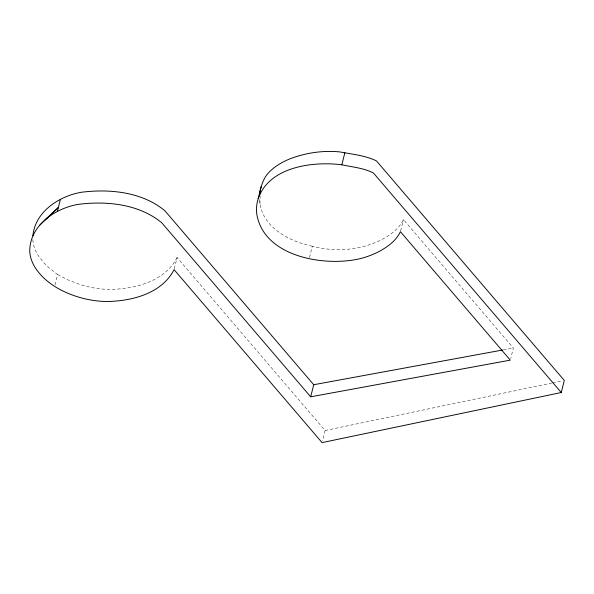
<?xml version="1.0" encoding="UTF-8"?>
<svg xmlns="http://www.w3.org/2000/svg" width="594" height="594" viewBox="0 0 594 594"><rect width="100%" height="100%" fill="white"/><g stroke="black" fill="none" stroke-linecap="round" stroke-linejoin="round"><path stroke-width="0.45" stroke-dasharray="2.97 2.23" d="M259.972 203.816L260.127 195.849M55.019 284.92L57.625 274.562L49.829 268.592L43.652 262.622L38.981 256.69A52.458 37.734 14.1 0 1 32.796 239.456M174.28 268.748L177.094 257.521L325.104 430.516L322.505 440.882M309.519 257.462L312.333 246.235C329.44 250.794 347.713 250.817 364.805 246.161A95.3 68.548 14.1 0 0 382.595 239.159C390.963 234.526 399.317 228.519 403.452 219.602L513.35 348.047L510.743 358.412M400.631 230.828L403.452 219.602M177.094 257.521C164.969 281.593 134.355 289.211 109.385 289.419A75.408 54.247 14.1 0 1 78.935 284.147L68.332 280.034L57.625 274.562M325.104 430.516L551.618 383.085M552.524 382.9L562.488 380.813M503.318 349.888L513.35 348.047M312.333 246.235C289.063 241.387 261.323 227.027 259.6 200.319A73.359 52.769 14.1 0 1 259.519 197.995"/><path stroke-width="0.89" d="M32.893 235.84C35.046 211.731 59.148 196.183 81.178 192.293C109.586 188.632 142.285 191.884 164.954 210.84L313.729 384.726L310.692 396.814L510.305 360.135L400.415 231.69C396.28 240.607 387.927 246.614 379.559 251.247A95.3 68.548 14.1 0 1 361.768 258.249C325.928 267.56 262.177 257.165 256.556 212.414A73.359 52.769 14.1 0 1 257.402 201.581C260.306 191.379 261.323 179.834 269.297 172C275.081 166.112 282.343 161.954 289.924 158.85C305.739 152.784 322.988 150.26 339.865 151.916C352.145 154.277 365.236 155.376 376.529 160.967L564.3 380.435L561.263 392.523L322.067 442.612L174.057 269.617C161.932 293.688 131.319 301.299 106.348 301.507A75.408 54.247 14.1 0 1 75.898 296.243C60.321 291.127 45.419 282.499 35.944 268.785A52.458 37.734 14.1 0 1 29.759 251.552C29.366 225.779 55.056 208.308 78.141 204.381C106.549 200.72 139.248 203.98 161.917 222.936L310.692 396.814M57.351 211.538L60.388 199.45M258.204 198.604C269.231 166.766 312.793 161.071 341.832 164.805L344.869 152.71M261.241 186.516L260.439 189.493A73.359 52.769 14.1 0 0 259.66 194.624M39.865 225.059L58.361 207.506L45.01 219.862M313.729 384.726L502.405 350.059M341.832 164.805C352.435 167.025 363.788 168.035 373.492 173.054L561.263 392.523"/></g></svg>
